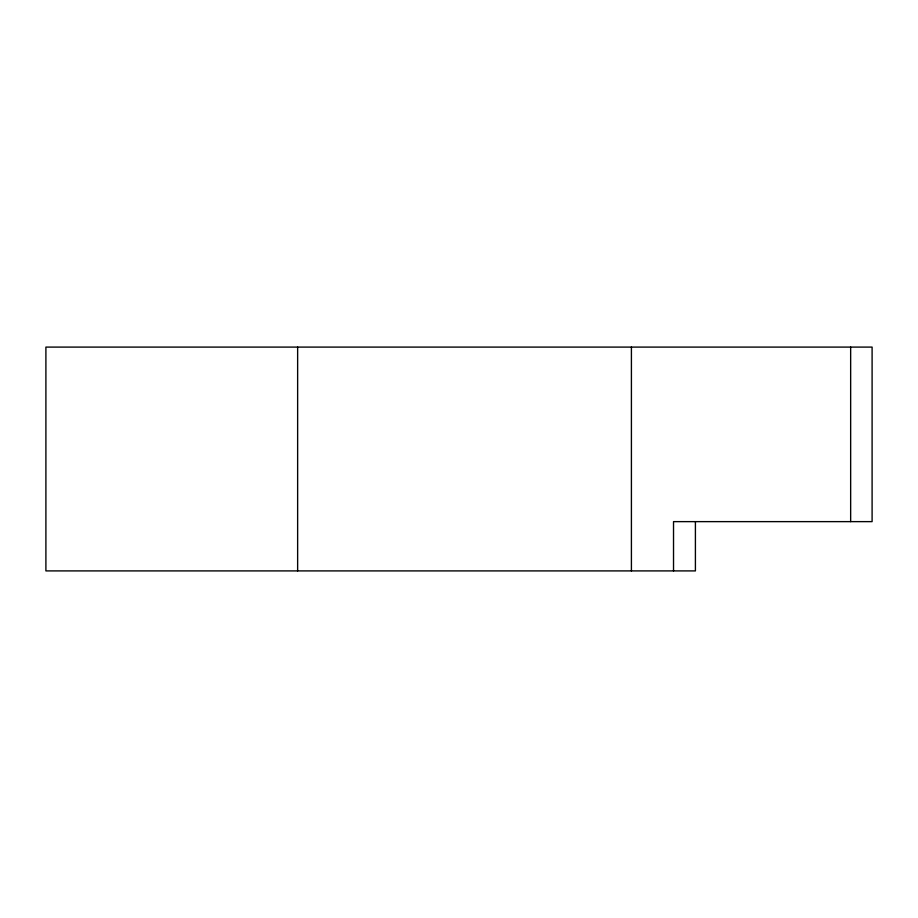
<?xml version="1.0" encoding="UTF-8"?>
<svg xmlns="http://www.w3.org/2000/svg" width="918" height="918" viewBox="0 0 918 918"><rect width="100%" height="100%" fill="white"/><g stroke="black" fill="none" stroke-linecap="round" stroke-linejoin="round"><path stroke-width="1.38" d="M850.653 347.096L850.653 521.631M695.408 521.631L695.408 570.904L45.9 570.904L45.9 347.096L872.1 347.096L872.1 521.631L673.525 521.631L673.525 570.904M631.412 347.096L631.412 570.904M297.639 347.096L297.639 570.904"/></g></svg>
